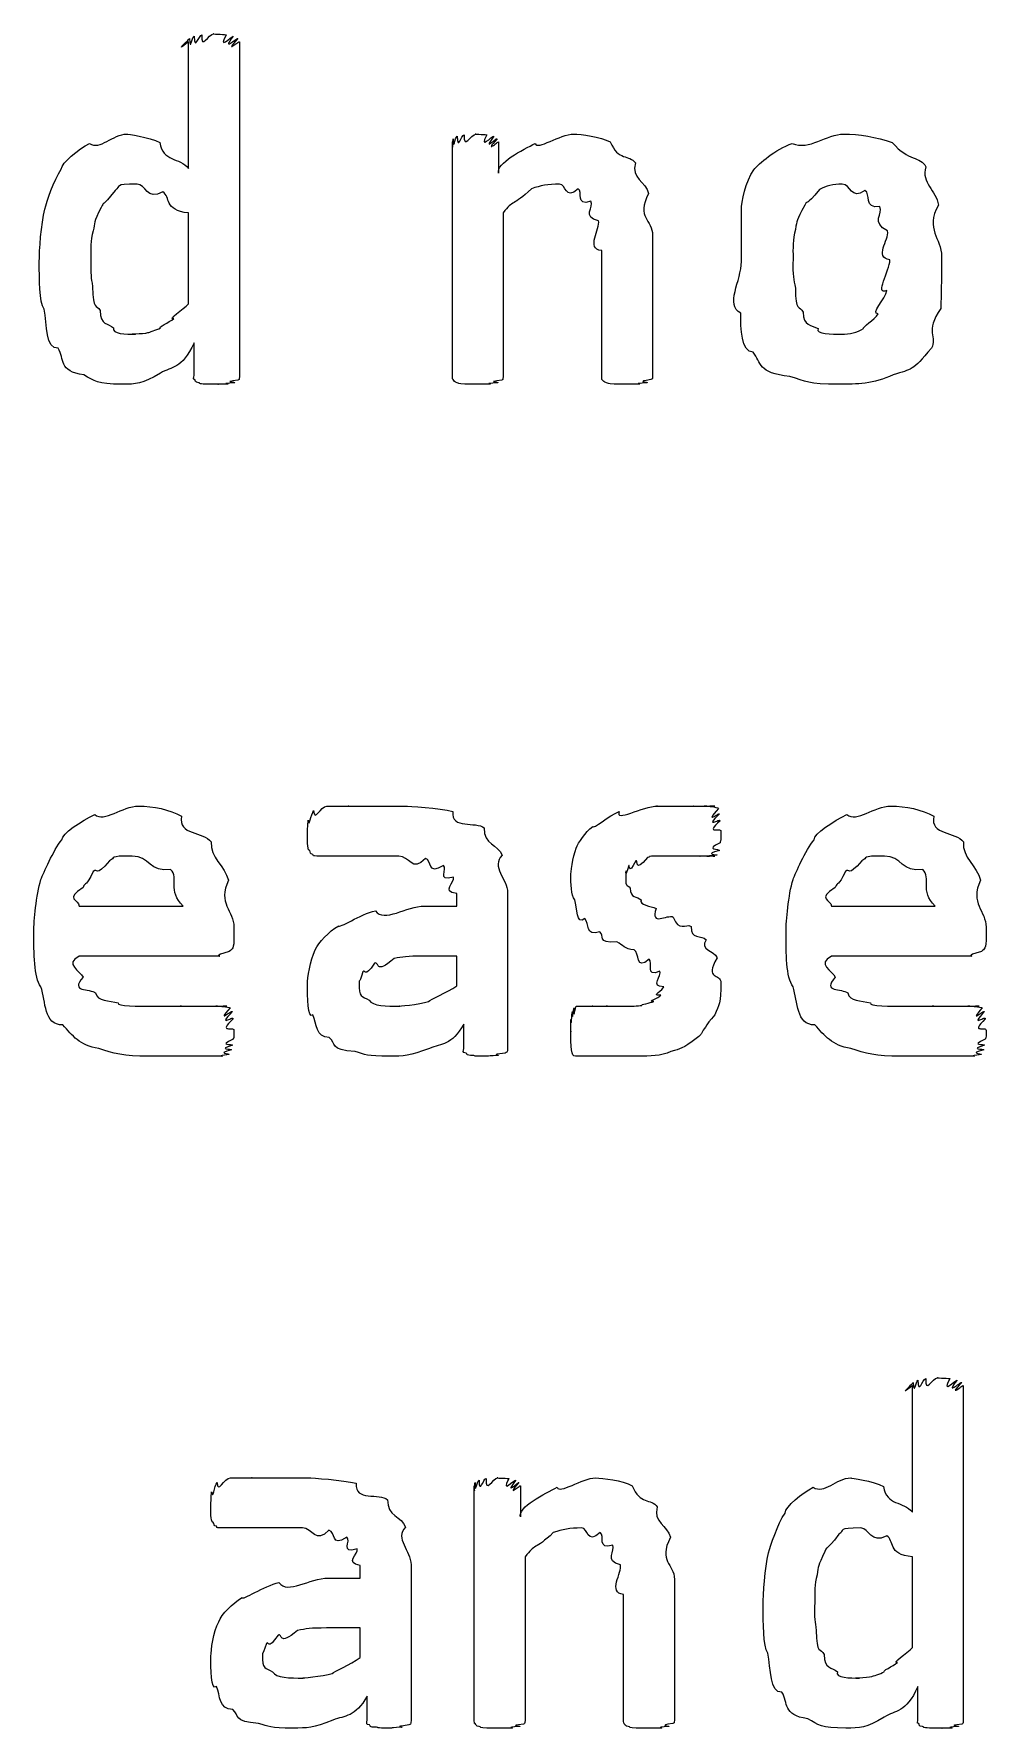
# Model space of a CAD drawing. Header units: millimetres. Extents: x 0 to 216, y 0 to 279.
# Drawn here: x 75.43 to 82.14, y 176.07 to 188.02 of the extents above; entities that cross this region are included whole.
import ezdxf

# ---------------------------------------------------------------- set-up
doc = ezdxf.new("R2010")
doc.units = ezdxf.units.MM
doc.layers.get('0').update_dxf_attribs({"linetype": 'CONTINUOUS'})

msp = doc.modelspace()

# ---------------------------------------------------------------- linework, layer by layer
at = {"color": 0}
for p, q in [((76.5168, 187.069), (76.5168, 187.962)), ((76.8752, 187.962), (76.8752, 185.602)), ((78.3773, 185.602), (78.3773, 187.256)), ((78.7026, 187.256), (78.7026, 187.036)), ((76.5168, 186.115), (76.5168, 186.755)), ((78.7358, 186.755), (78.7358, 185.602)), ((79.7885, 186.595), (79.7885, 185.602)), ((79.43, 185.602), (79.43, 186.49)), ((81.8265, 186.446), (81.8265, 186.446)), ((81.4627, 186.424), (81.4627, 186.424)), ((76.5556, 185.608), (76.5556, 185.839)), ((78.4077, 181.868), (78.4077, 181.956)), ((78.7658, 181.962), (78.7658, 180.865)), ((75.7453, 181.868), (76.4783, 181.868)), ((78.1816, 181.868), (78.4077, 181.868)), ((81.0493, 181.868), (81.7824, 181.868)), ((76.8368, 181.719), (76.8368, 181.659)), ((82.1408, 181.719), (82.1408, 181.659)), ((76.732, 181.515), (75.7453, 181.515)), ((78.4077, 181.515), (78.1706, 181.515)), ((78.4077, 181.306), (78.4077, 181.515)), ((82.036, 181.515), (81.0493, 181.515)), ((80.2707, 181.328), (80.2707, 181.328)), ((78.4571, 180.865), (78.4571, 181.036)), ((81.6211, 177.595), (81.6211, 178.488)), ((81.9796, 178.488), (81.9796, 176.129)), ((78.5315, 176.129), (78.5315, 177.782)), ((78.8568, 177.782), (78.8568, 177.562)), ((78.8899, 177.28), (78.8899, 176.129)), ((81.6211, 176.641), (81.6211, 177.28)), ((77.501, 177.131), (77.7268, 177.131)), ((77.7268, 177.131), (77.7268, 177.22)), ((78.0852, 177.225), (78.0852, 176.129)), ((79.5845, 176.129), (79.5845, 177.016)), ((79.9426, 177.121), (79.9426, 176.129)), ((77.7268, 176.779), (77.4898, 176.779)), ((77.7268, 176.57), (77.7268, 176.779)), ((77.7766, 176.129), (77.7766, 176.299)), ((81.6599, 176.134), (81.6599, 176.366))]:
    msp.add_line(p, q, dxfattribs=at)
for points in [[(76.5224, 187.984), (76.5295, 187.885), (76.5404, 187.996), (76.5556, 188)], [(76.5556, 188), (76.5584, 187.891), (76.5888, 188.007), (76.6106, 188.011)], [(76.6106, 188.011), (76.6025, 187.898), (76.6604, 188.017), (76.6932, 188.017)], [(76.6932, 188.017), (76.6727, 188.017), (76.7595, 188.014), (76.7814, 188.011)], [(76.7814, 188.011), (76.7168, 187.891), (76.8202, 188.003), (76.8311, 188)], [(76.8311, 188), (76.7429, 187.885), (76.8558, 187.991), (76.8643, 187.984)], [(76.5168, 187.962), (76.4011, 187.869), (76.5182, 187.976), (76.5224, 187.984)], [(76.8643, 187.984), (76.7567, 187.869), (76.8752, 187.968), (76.8752, 187.962)], [(75.8169, 187.245), (75.8941, 187.193), (75.9823, 187.311), (76.0815, 187.311)], [(76.0815, 187.311), (76.0772, 187.311), (76.2427, 187.29), (76.3129, 187.251)], [(78.383, 187.278), (78.384, 187.179), (78.3953, 187.29), (78.4105, 187.295)], [(78.4105, 187.295), (78.413, 187.19), (78.4408, 187.306), (78.4599, 187.306)], [(78.4599, 187.306), (78.4546, 187.193), (78.5096, 187.311), (78.5428, 187.311)], [(78.5428, 187.311), (78.5163, 187.311), (78.5978, 187.308), (78.6197, 187.306)], [(78.6197, 187.306), (78.5604, 187.19), (78.6585, 187.302), (78.6694, 187.295)], [(78.6694, 187.295), (78.5827, 187.179), (78.6874, 187.285), (78.6917, 187.278)], [(78.9615, 187.245), (78.9725, 187.193), (79.1393, 187.311), (79.2318, 187.311)], [(79.2318, 187.311), (79.284, 187.311), (79.4205, 187.292), (79.4907, 187.256)], [(80.7738, 187.245), (80.8923, 187.193), (81.0161, 187.311), (81.1375, 187.311)], [(81.1375, 187.311), (81.2451, 187.311), (81.365, 187.29), (81.4793, 187.251)], [(75.6186, 187.063), (75.6211, 187.109), (75.7396, 187.204), (75.8169, 187.245)], [(76.3129, 187.251), (76.3351, 187.113), (76.4508, 187.149), (76.5168, 187.069)], [(78.3773, 187.256), (78.3773, 187.164), (78.3788, 187.27), (78.383, 187.278)], [(78.6917, 187.278), (78.5936, 187.164), (78.7026, 187.263), (78.7026, 187.256)], [(78.7026, 187.036), (78.6818, 187.105), (78.8762, 187.201), (78.9615, 187.245)], [(79.4907, 187.256), (79.5457, 187.12), (79.623, 187.169), (79.6671, 187.107)], [(80.5035, 187.058), (80.5367, 187.105), (80.6552, 187.201), (80.7738, 187.245)], [(81.4793, 187.251), (81.595, 187.115), (81.6751, 187.157), (81.7164, 187.08)], [(75.5026, 186.782), (75.5153, 186.833), (75.5661, 186.986), (75.6186, 187.063)], [(79.6671, 187.107), (79.6339, 186.998), (79.7415, 186.976), (79.7609, 186.892)], [(80.4153, 186.776), (80.4153, 186.829), (80.4443, 186.98), (80.5035, 187.058)], [(81.7164, 187.08), (81.679, 186.965), (81.7894, 186.916), (81.8046, 186.81)], [(76.1531, 186.958), (75.9823, 186.958), (76.043, 186.943), (75.9989, 186.914)], [(76.3351, 186.903), (76.2208, 186.84), (76.2152, 186.958), (76.1531, 186.958)], [(78.934, 186.925), (78.8031, 186.8), (78.8046, 186.849), (78.7358, 186.755)], [(79.1326, 186.958), (79.0497, 186.958), (79.0004, 186.948), (78.934, 186.925)], [(79.2649, 186.925), (79.1669, 186.84), (79.1834, 186.958), (79.1326, 186.958)], [(79.3531, 186.837), (79.2399, 186.8), (79.3006, 186.906), (79.2649, 186.925)], [(81.1265, 186.958), (81.0616, 186.958), (81.0108, 186.945), (80.9667, 186.92)], [(81.2864, 186.914), (81.1872, 186.84), (81.1886, 186.958), (81.1265, 186.958)], [(75.9989, 186.914), (75.897, 186.782), (75.9245, 186.844), (75.8994, 186.793)], [(76.5168, 186.755), (76.3379, 186.771), (76.393, 186.87), (76.3351, 186.903)], [(79.4082, 186.7), (79.2882, 186.723), (79.3778, 186.8), (79.3531, 186.837)], [(79.7609, 186.892), (79.6699, 186.716), (79.7885, 186.712), (79.7885, 186.595)], [(80.862, 186.81), (80.8013, 186.694), (80.8094, 186.705), (80.7956, 186.639)], [(80.9667, 186.92), (80.8591, 186.789), (80.8909, 186.857), (80.862, 186.81)], [(81.3911, 186.799), (81.2754, 186.785), (81.3304, 186.888), (81.2864, 186.914)], [(81.8046, 186.81), (81.7079, 186.635), (81.8265, 186.581), (81.8265, 186.446)], [(75.4641, 186.407), (75.4641, 186.495), (75.4765, 186.672), (75.5026, 186.782)], [(75.8994, 186.793), (75.8458, 186.683), (75.8553, 186.69), (75.8444, 186.628)], [(79.43, 186.49), (79.3143, 186.498), (79.4219, 186.647), (79.4082, 186.7)], [(80.4153, 186.413), (80.4153, 186.491), (80.4153, 186.666), (80.4153, 186.776)], [(81.4462, 186.628), (81.3262, 186.686), (81.4158, 186.75), (81.3911, 186.799)], [(75.8444, 186.628), (75.8239, 186.557), (75.8278, 186.502), (75.8278, 186.44)], [(80.7956, 186.639), (80.7752, 186.564), (80.7791, 186.508), (80.7791, 186.435)], [(81.4627, 186.424), (81.3484, 186.44), (81.4571, 186.564), (81.4462, 186.628)], [(81.8265, 186.446), (81.8265, 186.249), (81.8236, 186.192), (81.8212, 186.082)], [(75.4973, 186.077), (75.4641, 186.123), (75.4641, 186.293), (75.4641, 186.407)], [(75.8278, 186.44), (75.8239, 186.308), (75.8306, 186.303), (75.8391, 186.236)], [(80.4101, 186.049), (80.2968, 186.105), (80.4153, 186.276), (80.4153, 186.413)], [(80.7791, 186.435), (80.7752, 186.3), (80.7847, 186.291), (80.7956, 186.225)], [(81.4405, 186.209), (81.3484, 186.171), (81.4627, 186.347), (81.4627, 186.424)], [(75.8391, 186.236), (75.8416, 186.061), (75.868, 186.116), (75.8941, 186.066)], [(80.7956, 186.225), (80.797, 186.054), (80.8246, 186.105), (80.851, 186.054)], [(81.3802, 186.043), (81.3223, 186.043), (81.4296, 186.145), (81.4405, 186.209)], [(76.4124, 186.01), (76.364, 186.002), (76.4798, 186.074), (76.5168, 186.115)], [(75.5964, 185.801), (75.5082, 185.793), (75.5191, 185.969), (75.4973, 186.077)], [(75.8941, 186.066), (75.8941, 185.962), (75.9506, 185.977), (75.9876, 185.944)], [(76.3185, 185.944), (76.2977, 185.947), (76.3792, 185.984), (76.4124, 186.01)], [(80.4982, 185.773), (80.4115, 185.775), (80.4101, 185.941), (80.4101, 186.049)], [(80.851, 186.054), (80.8482, 185.955), (80.9113, 185.968), (80.9554, 185.939)], [(81.2754, 185.939), (81.2669, 185.951), (81.3537, 185.999), (81.3802, 186.043)], [(81.8212, 186.082), (81.7051, 185.914), (81.7989, 185.881), (81.7548, 185.801)], [(75.9876, 185.944), (75.9714, 185.9), (76.0786, 185.9), (76.1421, 185.9)], [(76.1421, 185.9), (76.0621, 185.9), (76.2, 185.903), (76.2303, 185.911)], [(76.2303, 185.911), (76.2385, 185.914), (76.2882, 185.929), (76.3185, 185.944)], [(80.9554, 185.939), (80.9364, 185.9), (81.0549, 185.9), (81.1209, 185.9)], [(81.1209, 185.9), (81.1788, 185.9), (81.2313, 185.912), (81.2754, 185.939)], [(75.7784, 185.613), (75.5992, 185.638), (75.6433, 185.724), (75.5964, 185.801)], [(76.5556, 185.839), (76.4674, 185.649), (76.3986, 185.675), (76.3185, 185.625)], [(80.7572, 185.602), (80.5286, 185.625), (80.5561, 185.699), (80.4982, 185.773)], [(81.7548, 185.801), (81.6169, 185.636), (81.6197, 185.657), (81.4846, 185.613)], [(76.0483, 185.547), (75.868, 185.547), (75.8553, 185.569), (75.7784, 185.613)], [(76.3185, 185.625), (76.1877, 185.547), (76.1478, 185.547), (76.0483, 185.547)], [(81.4846, 185.613), (81.3484, 185.547), (81.2257, 185.547), (81.1043, 185.547)], [(76.5609, 185.581), (76.5447, 185.576), (76.5556, 185.597), (76.5556, 185.608)], [(76.5888, 185.558), (76.5556, 185.561), (76.5679, 185.572), (76.5609, 185.581)], [(76.6382, 185.547), (76.5803, 185.55), (76.6025, 185.554), (76.5888, 185.558)], [(76.7211, 185.547), (76.6216, 185.547), (76.6604, 185.547), (76.6382, 185.547)], [(76.7927, 185.547), (76.6794, 185.547), (76.7457, 185.547), (76.7211, 185.547)], [(76.8421, 185.558), (76.7235, 185.55), (76.8145, 185.55), (76.7927, 185.547)], [(76.8643, 185.575), (76.7457, 185.561), (76.8533, 185.565), (76.8421, 185.558)], [(76.8752, 185.602), (76.8752, 185.572), (76.871, 185.582), (76.8643, 185.575)], [(78.383, 185.581), (78.3773, 185.576), (78.3773, 185.594), (78.3773, 185.602)], [(78.4105, 185.558), (78.3883, 185.561), (78.3897, 185.572), (78.383, 185.581)], [(78.4655, 185.547), (78.413, 185.55), (78.4243, 185.554), (78.4105, 185.558)], [(78.5537, 185.547), (78.4613, 185.547), (78.4902, 185.547), (78.4655, 185.547)], [(78.6419, 185.547), (78.5315, 185.547), (78.5894, 185.547), (78.5537, 185.547)], [(78.697, 185.558), (78.5784, 185.55), (78.6666, 185.55), (78.6419, 185.547)], [(78.7245, 185.575), (78.6045, 185.561), (78.7107, 185.565), (78.697, 185.558)], [(78.7358, 185.602), (78.7329, 185.572), (78.7315, 185.582), (78.7245, 185.575)], [(79.4357, 185.575), (79.4314, 185.572), (79.43, 185.591), (79.43, 185.602)], [(79.4632, 185.558), (79.4424, 185.561), (79.4424, 185.571), (79.4357, 185.575)], [(79.5182, 185.547), (79.4688, 185.55), (79.477, 185.554), (79.4632, 185.558)], [(79.6121, 185.547), (79.5154, 185.547), (79.5433, 185.547), (79.5182, 185.547)], [(79.6946, 185.547), (79.586, 185.547), (79.6452, 185.547), (79.6121, 185.547)], [(79.75, 185.558), (79.6339, 185.55), (79.7197, 185.55), (79.6946, 185.547)], [(79.7775, 185.581), (79.659, 185.561), (79.7638, 185.565), (79.75, 185.558)], [(79.7885, 185.602), (79.7885, 185.576), (79.7842, 185.587), (79.7775, 185.581)], [(81.1043, 185.547), (80.8785, 185.547), (80.8743, 185.565), (80.7572, 185.602)], [(75.6239, 182.336), (75.6197, 182.375), (75.7633, 182.471), (75.8553, 182.513)], [(75.8553, 182.513), (75.9217, 182.455), (76.0497, 182.573), (76.164, 182.573)], [(76.164, 182.573), (76.2702, 182.573), (76.382, 182.549), (76.4674, 182.502)], [(77.3603, 182.474), (77.3659, 182.411), (77.3797, 182.518), (77.3987, 182.541)], [(77.3987, 182.541), (77.4016, 182.455), (77.4485, 182.573), (77.4926, 182.573)], [(77.4926, 182.573), (77.4898, 182.573), (77.5878, 182.573), (77.6471, 182.573)], [(77.6471, 182.573), (77.6083, 182.573), (77.7681, 182.573), (77.8344, 182.573)], [(77.8344, 182.573), (77.8619, 182.573), (77.9734, 182.573), (78.044, 182.573)], [(78.044, 182.573), (78.063, 182.573), (78.2877, 182.56), (78.3802, 182.535)], [(78.3802, 182.535), (78.365, 182.404), (78.5453, 182.47), (78.6007, 182.419)], [(79.3669, 182.43), (79.3669, 182.404), (79.4798, 182.509), (79.5542, 182.535)], [(79.5542, 182.535), (79.5168, 182.455), (79.7207, 182.573), (79.8241, 182.573)], [(79.8241, 182.573), (79.7814, 182.573), (79.9123, 182.573), (79.9564, 182.573)], [(79.9564, 182.573), (79.9867, 182.573), (80.0407, 182.573), (80.0777, 182.573)], [(80.0777, 182.573), (80.0612, 182.573), (80.1455, 182.573), (80.1716, 182.573)], [(80.1716, 182.573), (80.1123, 182.573), (80.2157, 182.573), (80.2266, 182.573)], [(80.2266, 182.573), (80.1384, 182.573), (80.2499, 182.568), (80.2541, 182.557)], [(80.2541, 182.557), (80.1455, 182.433), (80.2598, 182.532), (80.2598, 182.518)], [(80.2598, 182.518), (80.1494, 182.408), (80.2651, 182.491), (80.2651, 182.469)], [(80.9279, 182.336), (80.924, 182.375), (81.0673, 182.471), (81.1597, 182.513)], [(81.1597, 182.513), (81.2257, 182.455), (81.3537, 182.573), (81.4684, 182.573)], [(81.4684, 182.573), (81.5742, 182.573), (81.686, 182.549), (81.7714, 182.502)], [(76.4674, 182.502), (76.4399, 182.364), (76.6216, 182.397), (76.677, 182.32)], [(77.3546, 182.375), (77.3546, 182.367), (77.3561, 182.452), (77.3603, 182.474)], [(78.6007, 182.419), (78.5964, 182.301), (78.7012, 182.304), (78.7273, 182.226)], [(79.2508, 182.276), (79.2635, 182.316), (79.3143, 182.386), (79.3669, 182.43)], [(80.2651, 182.469), (80.1522, 182.367), (80.2707, 182.426), (80.2707, 182.397)], [(80.2707, 182.397), (80.2707, 182.309), (80.2679, 182.339), (80.2651, 182.314)], [(81.7714, 182.502), (81.7439, 182.364), (81.9256, 182.397), (81.981, 182.32)], [(75.475, 182.056), (75.4944, 182.102), (75.5608, 182.259), (75.6239, 182.336)], [(76.677, 182.32), (76.6671, 182.21), (76.7719, 182.152), (76.798, 182.05)], [(77.3546, 182.309), (77.3546, 182.301), (77.3546, 182.353), (77.3546, 182.375)], [(77.3712, 182.259), (77.3575, 182.261), (77.3575, 182.29), (77.3546, 182.309)], [(79.2124, 182.094), (79.2124, 182.084), (79.2247, 182.221), (79.2508, 182.276)], [(80.2651, 182.314), (80.1494, 182.261), (80.2626, 182.273), (80.2598, 182.259)], [(80.7791, 182.056), (80.7985, 182.102), (80.8648, 182.259), (80.9279, 182.336)], [(81.981, 182.32), (81.9711, 182.21), (82.0759, 182.152), (82.102, 182.05)], [(75.9601, 182.188), (75.8553, 182.062), (75.8776, 182.144), (75.8444, 182.111)], [(76.1199, 182.221), (75.9464, 182.221), (76.007, 182.21), (75.9601, 182.188)], [(76.3901, 182.127), (76.2441, 182.102), (76.2413, 182.221), (76.1199, 182.221)], [(77.3934, 182.232), (77.3726, 182.234), (77.3783, 182.248), (77.3712, 182.259)], [(77.421, 182.221), (77.3878, 182.221), (77.4001, 182.223), (77.3934, 182.232)], [(77.4926, 182.221), (77.4129, 182.221), (77.4347, 182.221), (77.421, 182.221)], [(77.6139, 182.221), (77.4788, 182.221), (77.5257, 182.221), (77.4926, 182.221)], [(77.7794, 182.221), (77.6922, 182.221), (77.6609, 182.221), (77.6139, 182.221)], [(77.9999, 182.221), (77.8207, 182.221), (77.8454, 182.221), (77.7794, 182.221)], [(78.1872, 182.204), (78.0934, 182.102), (78.0729, 182.221), (77.9999, 182.221)], [(78.3138, 182.155), (78.1953, 182.08), (78.238, 182.193), (78.1872, 182.204)], [(78.3855, 182.072), (78.2616, 182.036), (78.347, 182.132), (78.3138, 182.155)], [(78.7273, 182.226), (78.6476, 182.146), (78.7658, 182.061), (78.7658, 181.962)], [(79.6202, 182.155), (79.5898, 182.047), (79.6036, 182.13), (79.6036, 182.116)], [(79.6699, 182.188), (79.6121, 182.073), (79.6315, 182.168), (79.6202, 182.155)], [(79.7525, 182.21), (79.6562, 182.091), (79.6918, 182.199), (79.6699, 182.188)], [(79.8738, 182.221), (79.7264, 182.221), (79.7885, 182.217), (79.7525, 182.21)], [(80.0118, 182.221), (79.9402, 182.221), (79.925, 182.221), (79.8738, 182.221)], [(80.1165, 182.221), (80.0199, 182.221), (80.0516, 182.221), (80.0118, 182.221)], [(80.1882, 182.221), (80.0791, 182.221), (80.1455, 182.221), (80.1165, 182.221)], [(80.2266, 182.221), (80.1165, 182.221), (80.2058, 182.221), (80.1882, 182.221)], [(80.2432, 182.226), (80.1303, 182.221), (80.2337, 182.221), (80.2266, 182.221)], [(80.2598, 182.259), (80.1412, 182.232), (80.2499, 182.233), (80.2432, 182.226)], [(81.2641, 182.188), (81.1597, 182.062), (81.1816, 182.144), (81.1484, 182.111)], [(81.4243, 182.221), (81.2504, 182.221), (81.311, 182.21), (81.2641, 182.188)], [(81.6942, 182.127), (81.5481, 182.102), (81.5453, 182.221), (81.4243, 182.221)], [(75.4257, 181.686), (75.4257, 181.765), (75.4422, 181.945), (75.475, 182.056)], [(75.8444, 182.111), (75.7922, 182), (75.7908, 182.044), (75.7728, 182)], [(76.4783, 181.868), (76.3655, 181.978), (76.4522, 182.064), (76.3901, 182.127)], [(76.798, 182.05), (76.7182, 181.886), (76.8368, 181.836), (76.8368, 181.719)], [(78.4077, 181.956), (78.292, 181.97), (78.3992, 182.039), (78.3855, 182.072)], [(79.2399, 181.912), (79.2124, 181.948), (79.2124, 182.024), (79.2124, 182.094)], [(79.6036, 182.116), (79.5898, 181.985), (79.6121, 182.028), (79.6315, 181.995)], [(80.7297, 181.686), (80.7297, 181.765), (80.7462, 181.945), (80.7791, 182.056)], [(81.1484, 182.111), (81.0962, 182), (81.0948, 182.044), (81.0768, 182)], [(81.7824, 181.868), (81.6695, 181.978), (81.7563, 182.064), (81.6942, 182.127)], [(82.102, 182.05), (82.0222, 181.886), (82.1408, 181.836), (82.1408, 181.719)], [(75.7728, 182), (75.6377, 181.915), (75.7453, 181.915), (75.7453, 181.868)], [(79.3115, 181.78), (79.2484, 181.727), (79.2579, 181.86), (79.2399, 181.912)], [(79.6315, 181.995), (79.6315, 181.923), (79.678, 181.937), (79.7084, 181.912)], [(79.7084, 181.912), (79.6932, 181.875), (79.7761, 181.869), (79.8132, 181.851)], [(81.0768, 182), (80.9417, 181.915), (81.0493, 181.915), (81.0493, 181.868)], [(77.5751, 181.73), (77.5712, 181.705), (77.7311, 181.813), (77.8344, 181.835)], [(77.8344, 181.835), (77.8951, 181.749), (78.0521, 181.868), (78.1816, 181.868)], [(79.8132, 181.851), (79.7705, 181.72), (79.8932, 181.813), (79.9345, 181.791)], [(79.9345, 181.791), (79.973, 181.681), (80.0199, 181.749), (80.0612, 181.725)], [(75.475, 181.3), (75.4257, 181.364), (75.4257, 181.539), (75.4257, 181.686)], [(77.41, 181.559), (77.4319, 181.615), (77.5049, 181.686), (77.5751, 181.73)], [(79.4163, 181.686), (79.3115, 181.654), (79.3447, 181.743), (79.3115, 181.78)], [(79.5376, 181.615), (79.3888, 181.603), (79.4561, 181.66), (79.4163, 181.686)], [(80.0612, 181.725), (80.053, 181.628), (80.1356, 181.667), (80.1659, 181.631)], [(80.7791, 181.3), (80.7297, 181.364), (80.7297, 181.539), (80.7297, 181.686)], [(76.8368, 181.659), (76.8368, 181.559), (76.8255, 181.57), (76.8036, 181.548)], [(77.3546, 181.317), (77.3546, 181.357), (77.3726, 181.489), (77.41, 181.559)], [(79.659, 181.559), (79.5898, 181.562), (79.5817, 181.595), (79.5376, 181.615)], [(79.7638, 181.493), (79.6671, 181.408), (79.6989, 181.54), (79.659, 181.559)], [(80.1659, 181.631), (80.1165, 181.559), (80.2238, 181.555), (80.2432, 181.504)], [(82.1408, 181.659), (82.1408, 181.559), (82.1298, 181.57), (82.1076, 181.548)], [(75.7453, 181.515), (75.6377, 181.46), (75.7534, 181.41), (75.7728, 181.366)], [(76.8036, 181.548), (76.6741, 181.515), (76.7567, 181.515), (76.732, 181.515)], [(77.8288, 181.466), (77.7515, 181.35), (77.7642, 181.43), (77.7462, 181.405)], [(77.9667, 181.499), (77.8245, 181.379), (77.8648, 181.479), (77.8288, 181.466)], [(78.1706, 181.515), (78.0563, 181.515), (78.0246, 181.51), (77.9667, 181.499)], [(79.8407, 181.41), (79.7306, 181.361), (79.7966, 181.471), (79.7638, 181.493)], [(80.2432, 181.504), (80.1522, 181.342), (80.2707, 181.397), (80.2707, 181.328)], [(81.0493, 181.515), (80.9417, 181.46), (81.0578, 181.41), (81.0768, 181.366)], [(82.1076, 181.548), (81.9781, 181.515), (82.0607, 181.515), (82.036, 181.515)], [(75.7728, 181.366), (75.6751, 181.258), (75.8197, 181.289), (75.861, 181.256)], [(77.3934, 181.102), (77.3546, 181.066), (77.3546, 181.235), (77.3546, 181.317)], [(77.7462, 181.405), (77.7145, 181.302), (77.7187, 181.357), (77.7187, 181.328)], [(77.7187, 181.328), (77.7145, 181.22), (77.742, 181.235), (77.7903, 181.206)], [(79.8682, 181.3), (79.7662, 181.297), (79.8587, 181.38), (79.8407, 181.41)], [(80.2707, 181.328), (80.2707, 181.187), (80.2555, 181.168), (80.2266, 181.102)], [(81.0768, 181.366), (80.9791, 181.258), (81.1237, 181.289), (81.165, 181.256)], [(75.6296, 181.03), (75.4944, 181.03), (75.511, 181.193), (75.475, 181.3)], [(75.861, 181.256), (75.8733, 181.195), (75.9548, 181.203), (76.0208, 181.185)], [(77.7903, 181.206), (77.8136, 181.162), (77.9127, 181.162), (78.0052, 181.162)], [(78.0052, 181.162), (77.9791, 181.162), (78.1459, 181.174), (78.2091, 181.195)], [(78.2091, 181.195), (78.2214, 181.209), (78.3375, 181.258), (78.4077, 181.306)], [(79.714, 181.168), (79.6974, 181.174), (79.7747, 181.185), (79.7966, 181.195)], [(79.7966, 181.195), (79.7415, 181.195), (79.8354, 181.22), (79.8463, 181.24)], [(79.8463, 181.24), (79.7662, 181.231), (79.8682, 181.278), (79.8682, 181.3)], [(80.9336, 181.03), (80.7985, 181.03), (80.815, 181.193), (80.7791, 181.3)], [(81.165, 181.256), (81.1773, 181.195), (81.2588, 181.203), (81.3248, 181.185)], [(76.0208, 181.185), (76.0056, 181.162), (76.1668, 181.162), (76.2635, 181.162)], [(76.2635, 181.162), (76.2963, 181.162), (76.4081, 181.162), (76.4674, 181.162)], [(76.4674, 181.162), (76.4134, 181.162), (76.575, 181.162), (76.6163, 181.162)], [(76.6163, 181.162), (76.6163, 181.162), (76.6946, 181.162), (76.7211, 181.162)], [(76.7211, 181.162), (76.6713, 181.162), (76.7719, 181.162), (76.787, 181.162)], [(76.787, 181.162), (76.696, 181.162), (76.805, 181.158), (76.8092, 181.151)], [(76.8092, 181.151), (76.7073, 181.033), (76.8216, 181.138), (76.8255, 181.124)], [(76.8255, 181.124), (76.7154, 181.008), (76.8311, 181.096), (76.8311, 181.074)], [(76.8311, 181.074), (76.7182, 180.964), (76.8368, 181.025), (76.8368, 180.992)], [(77.5092, 180.942), (77.41, 180.942), (77.4224, 181.038), (77.3934, 181.102)], [(79.2124, 181.069), (79.2152, 181.004), (79.2194, 181.109), (79.2233, 181.124)], [(79.2233, 181.124), (79.2233, 181.033), (79.2304, 181.147), (79.2346, 181.151)], [(79.2346, 181.151), (79.2304, 181.044), (79.2427, 181.162), (79.2508, 181.162)], [(79.2508, 181.162), (79.2484, 181.162), (79.2759, 181.162), (79.2949, 181.162)], [(79.2949, 181.162), (79.2896, 181.162), (79.3404, 181.162), (79.3669, 181.162)], [(79.3669, 181.162), (79.3447, 181.162), (79.43, 181.162), (79.4713, 181.162)], [(79.4713, 181.162), (79.4247, 181.162), (79.557, 181.162), (79.6092, 181.162)], [(79.6092, 181.162), (79.6339, 181.162), (79.6837, 181.164), (79.714, 181.168)], [(80.2266, 181.102), (80.0971, 180.942), (80.1606, 180.986), (80.1053, 180.942)], [(81.3248, 181.185), (81.3096, 181.162), (81.4709, 181.162), (81.5675, 181.162)], [(81.5675, 181.162), (81.6007, 181.162), (81.7122, 181.162), (81.7714, 181.162)], [(81.7714, 181.162), (81.7178, 181.162), (81.879, 181.162), (81.9203, 181.162)], [(81.9203, 181.162), (81.9203, 181.162), (81.999, 181.162), (82.0251, 181.162)], [(82.0251, 181.162), (81.9753, 181.162), (82.0759, 181.162), (82.091, 181.162)], [(82.091, 181.162), (82, 181.162), (82.109, 181.158), (82.1133, 181.151)], [(82.1133, 181.151), (82.0113, 181.033), (82.1256, 181.138), (82.1298, 181.124)], [(82.1298, 181.124), (82.0194, 181.008), (82.1351, 181.096), (82.1351, 181.074)], [(82.1351, 181.074), (82.0222, 180.964), (82.1408, 181.025), (82.1408, 180.992)], [(75.8832, 180.865), (75.7481, 180.883), (75.6984, 180.956), (75.6296, 181.03)], [(76.8368, 180.992), (76.8368, 180.909), (76.8339, 180.949), (76.8311, 180.931)], [(78.4571, 181.036), (78.3689, 180.883), (78.3029, 180.901), (78.2147, 180.865)], [(79.2124, 180.986), (79.2124, 180.96), (79.2124, 181.047), (79.2124, 181.069)], [(79.218, 180.854), (79.2124, 180.872), (79.2124, 180.931), (79.2124, 180.986)], [(81.1872, 180.865), (81.0521, 180.883), (81.0024, 180.956), (80.9336, 181.03)], [(82.1408, 180.992), (82.1408, 180.909), (82.138, 180.949), (82.1351, 180.931)], [(76.2303, 180.81), (76.0649, 180.81), (75.9823, 180.828), (75.8832, 180.865)], [(76.8202, 180.854), (76.7045, 180.828), (76.8103, 180.832), (76.8036, 180.821)], [(76.8255, 180.887), (76.7112, 180.85), (76.823, 180.865), (76.8202, 180.854)], [(76.8311, 180.931), (76.7154, 180.876), (76.8283, 180.901), (76.8255, 180.887)], [(77.6912, 180.843), (77.5092, 180.854), (77.56, 180.898), (77.5092, 180.942)], [(77.9336, 180.81), (77.7695, 180.81), (77.7642, 180.821), (77.6912, 180.843)], [(78.2147, 180.865), (78.0743, 180.81), (78.0327, 180.81), (77.9336, 180.81)], [(78.4737, 180.832), (78.4419, 180.832), (78.4571, 180.85), (78.4571, 180.865)], [(78.7658, 180.865), (78.7658, 180.832), (78.7605, 180.838), (78.7495, 180.832)], [(79.2455, 180.81), (79.2233, 180.81), (79.2247, 180.823), (79.218, 180.854)], [(79.9179, 180.843), (79.8477, 180.81), (79.7705, 180.81), (79.6865, 180.81)], [(80.1053, 180.942), (79.991, 180.854), (79.991, 180.865), (79.9179, 180.843)], [(81.5344, 180.81), (81.3689, 180.81), (81.2864, 180.828), (81.1872, 180.865)], [(82.1242, 180.854), (82.0085, 180.828), (82.1147, 180.832), (82.1076, 180.821)], [(82.1298, 180.887), (82.0152, 180.85), (82.127, 180.865), (82.1242, 180.854)], [(82.1351, 180.931), (82.0194, 180.876), (82.1323, 180.901), (82.1298, 180.887)], [(76.4452, 180.81), (76.2744, 180.81), (76.3076, 180.81), (76.2303, 180.81)], [(76.6216, 180.81), (76.5239, 180.81), (76.5115, 180.81), (76.4452, 180.81)], [(76.7486, 180.81), (76.6272, 180.81), (76.6727, 180.81), (76.6216, 180.81)], [(76.8036, 180.821), (76.6932, 180.81), (76.7814, 180.81), (76.7486, 180.81)], [(78.5234, 180.815), (78.4641, 180.817), (78.4849, 180.823), (78.4737, 180.832)], [(78.6116, 180.81), (78.5082, 180.81), (78.5453, 180.811), (78.5234, 180.815)], [(78.6998, 180.815), (78.5855, 180.81), (78.6515, 180.81), (78.6116, 180.81)], [(78.7495, 180.832), (78.6253, 180.817), (78.7217, 180.818), (78.6998, 180.815)], [(79.3062, 180.81), (79.2484, 180.81), (79.2593, 180.81), (79.2455, 180.81)], [(79.3997, 180.81), (79.3006, 180.81), (79.3309, 180.81), (79.3062, 180.81)], [(79.532, 180.81), (79.3778, 180.81), (79.4399, 180.81), (79.3997, 180.81)], [(79.6865, 180.81), (79.5898, 180.81), (79.5789, 180.81), (79.532, 180.81)], [(81.7492, 180.81), (81.5785, 180.81), (81.6116, 180.81), (81.5344, 180.81)], [(81.9256, 180.81), (81.8279, 180.81), (81.8155, 180.81), (81.7492, 180.81)], [(82.0526, 180.81), (81.9312, 180.81), (81.9767, 180.81), (81.9256, 180.81)], [(82.1076, 180.821), (81.9976, 180.81), (82.0857, 180.81), (82.0526, 180.81)], [(81.6211, 178.488), (81.5054, 178.395), (81.6225, 178.501), (81.6268, 178.51)], [(81.6268, 178.51), (81.6335, 178.41), (81.6448, 178.522), (81.6599, 178.526)], [(81.6599, 178.526), (81.6624, 178.417), (81.6928, 178.533), (81.715, 178.537)], [(81.715, 178.537), (81.7065, 178.424), (81.7644, 178.543), (81.7975, 178.543)], [(81.7975, 178.543), (81.7771, 178.543), (81.8638, 178.54), (81.8857, 178.537)], [(81.8857, 178.537), (81.8212, 178.417), (81.9245, 178.529), (81.9355, 178.526)], [(81.9355, 178.526), (81.8473, 178.41), (81.9602, 178.516), (81.9686, 178.51)], [(81.9686, 178.51), (81.861, 178.395), (81.9796, 178.495), (81.9796, 178.488)], [(76.6741, 177.639), (76.6741, 177.631), (76.6755, 177.716), (76.6794, 177.738)], [(76.6794, 177.738), (76.6851, 177.675), (76.6988, 177.782), (76.7182, 177.804)], [(76.7182, 177.804), (76.7211, 177.719), (76.7676, 177.837), (76.8117, 177.837)], [(76.8117, 177.837), (76.8092, 177.837), (76.907, 177.837), (76.9662, 177.837)], [(76.9662, 177.837), (76.9278, 177.837), (77.0876, 177.837), (77.1536, 177.837)], [(77.1536, 177.837), (77.1811, 177.837), (77.2929, 177.837), (77.3631, 177.837)], [(77.3631, 177.837), (77.3825, 177.837), (77.6069, 177.823), (77.6993, 177.799)], [(77.6993, 177.799), (77.6841, 177.668), (77.8648, 177.734), (77.9198, 177.683)], [(78.5315, 177.782), (78.5315, 177.69), (78.5329, 177.796), (78.5372, 177.804)], [(78.5372, 177.804), (78.5386, 177.705), (78.5495, 177.817), (78.5647, 177.821)], [(78.5647, 177.821), (78.5675, 177.716), (78.595, 177.832), (78.6144, 177.832)], [(78.6144, 177.832), (78.6088, 177.719), (78.6638, 177.837), (78.697, 177.837)], [(78.697, 177.837), (78.6709, 177.837), (78.752, 177.835), (78.7742, 177.832)], [(78.7742, 177.832), (78.715, 177.716), (78.8127, 177.828), (78.824, 177.821)], [(78.824, 177.821), (78.7368, 177.705), (78.8416, 177.811), (78.8458, 177.804)], [(78.8458, 177.804), (78.7481, 177.69), (78.8568, 177.789), (78.8568, 177.782)], [(78.8568, 177.562), (78.8363, 177.631), (79.0303, 177.727), (79.1161, 177.771)], [(79.1161, 177.771), (79.127, 177.719), (79.2939, 177.837), (79.3859, 177.837)], [(79.3859, 177.837), (79.4385, 177.837), (79.5747, 177.818), (79.6452, 177.782)], [(79.6452, 177.782), (79.7003, 177.646), (79.7775, 177.695), (79.8216, 177.633)], [(80.7226, 177.589), (80.7254, 177.635), (80.844, 177.73), (80.9212, 177.771)], [(80.9212, 177.771), (80.9985, 177.719), (81.0867, 177.837), (81.1858, 177.837)], [(81.1858, 177.837), (81.1816, 177.837), (81.347, 177.817), (81.4172, 177.777)], [(81.4172, 177.777), (81.4395, 177.639), (81.5552, 177.675), (81.6211, 177.595)], [(76.6741, 177.572), (76.6741, 177.564), (76.6741, 177.617), (76.6741, 177.639)], [(77.9198, 177.683), (77.9156, 177.564), (78.0203, 177.567), (78.0464, 177.49)], [(79.8216, 177.633), (79.7885, 177.524), (79.8961, 177.502), (79.9151, 177.418)], [(76.6907, 177.523), (76.677, 177.524), (76.677, 177.553), (76.6741, 177.572)], [(76.7126, 177.496), (76.6921, 177.498), (76.6974, 177.512), (76.6907, 177.523)], [(76.7401, 177.484), (76.7073, 177.484), (76.7196, 177.487), (76.7126, 177.496)], [(78.0464, 177.49), (77.9667, 177.41), (78.0852, 177.324), (78.0852, 177.225)], [(80.6069, 177.308), (80.6192, 177.359), (80.6704, 177.512), (80.7226, 177.589)], [(76.8117, 177.484), (76.732, 177.484), (76.7539, 177.484), (76.7401, 177.484)], [(76.9331, 177.484), (76.798, 177.484), (76.8449, 177.484), (76.8117, 177.484)], [(77.0985, 177.484), (77.0117, 177.484), (76.98, 177.484), (76.9331, 177.484)], [(77.319, 177.484), (77.1398, 177.484), (77.1645, 177.484), (77.0985, 177.484)], [(77.5063, 177.468), (77.4129, 177.366), (77.392, 177.484), (77.319, 177.484)], [(77.6333, 177.418), (77.5148, 177.344), (77.5575, 177.457), (77.5063, 177.468)], [(77.705, 177.336), (77.5808, 177.3), (77.6661, 177.396), (77.6333, 177.418)], [(79.0885, 177.451), (78.9573, 177.326), (78.9587, 177.376), (78.8899, 177.28)], [(79.2868, 177.484), (79.2043, 177.484), (79.1545, 177.473), (79.0885, 177.451)], [(79.4191, 177.451), (79.3214, 177.366), (79.338, 177.484), (79.2868, 177.484)], [(79.5073, 177.363), (79.3944, 177.326), (79.4551, 177.432), (79.4191, 177.451)], [(79.9151, 177.418), (79.8241, 177.242), (79.9426, 177.238), (79.9426, 177.121)], [(81.1029, 177.44), (81.001, 177.308), (81.0288, 177.37), (81.0038, 177.319)], [(81.2574, 177.484), (81.0867, 177.484), (81.147, 177.469), (81.1029, 177.44)], [(81.4395, 177.429), (81.3248, 177.366), (81.3195, 177.484), (81.2574, 177.484)], [(81.6211, 177.28), (81.4419, 177.297), (81.4973, 177.396), (81.4395, 177.429)], [(77.7268, 177.22), (77.6111, 177.234), (77.7187, 177.303), (77.705, 177.336)], [(79.5623, 177.225), (79.4424, 177.249), (79.532, 177.326), (79.5073, 177.363)], [(80.5684, 176.933), (80.5684, 177.021), (80.5808, 177.198), (80.6069, 177.308)], [(81.0038, 177.319), (80.9502, 177.209), (80.9597, 177.216), (80.9487, 177.154)], [(77.1536, 177.099), (77.2142, 177.013), (77.3712, 177.131), (77.501, 177.131)], [(79.5845, 177.016), (79.4688, 177.024), (79.5761, 177.173), (79.5623, 177.225)], [(80.9487, 177.154), (80.9279, 177.084), (80.9322, 177.028), (80.9322, 176.966)], [(76.8946, 176.994), (76.8904, 176.969), (77.0502, 177.076), (77.1536, 177.099)], [(76.7292, 176.823), (76.7514, 176.878), (76.8244, 176.95), (76.8946, 176.994)], [(80.6016, 176.602), (80.5684, 176.649), (80.5684, 176.819), (80.5684, 176.933)], [(80.9322, 176.966), (80.9279, 176.834), (80.935, 176.828), (80.9431, 176.762)], [(76.6741, 176.58), (76.6741, 176.62), (76.6921, 176.753), (76.7292, 176.823)], [(77.4898, 176.779), (77.3755, 176.779), (77.3437, 176.773), (77.2859, 176.762)], [(77.0654, 176.669), (77.0336, 176.565), (77.0378, 176.62), (77.0378, 176.591)], [(77.1483, 176.729), (77.071, 176.614), (77.0834, 176.693), (77.0654, 176.669)], [(77.2859, 176.762), (77.144, 176.643), (77.1839, 176.743), (77.1483, 176.729)], [(80.9431, 176.762), (80.9459, 176.587), (80.972, 176.643), (80.9985, 176.591)], [(76.7126, 176.366), (76.6741, 176.33), (76.6741, 176.499), (76.6741, 176.58)], [(77.0378, 176.591), (77.0336, 176.484), (77.0611, 176.499), (77.1095, 176.47)], [(77.5286, 176.459), (77.5409, 176.473), (77.6566, 176.521), (77.7268, 176.57)], [(80.7007, 176.327), (80.6125, 176.319), (80.6235, 176.495), (80.6016, 176.602)], [(80.9985, 176.591), (80.9985, 176.488), (81.0549, 176.503), (81.092, 176.47)], [(81.4229, 176.47), (81.4021, 176.473), (81.4836, 176.51), (81.5164, 176.536)], [(81.5164, 176.536), (81.4684, 176.528), (81.5841, 176.6), (81.6211, 176.641)], [(77.1095, 176.47), (77.1331, 176.426), (77.2322, 176.426), (77.3247, 176.426)], [(77.3247, 176.426), (77.2982, 176.426), (77.4651, 176.437), (77.5286, 176.459)], [(81.092, 176.47), (81.0754, 176.426), (81.183, 176.426), (81.2465, 176.426)], [(81.2465, 176.426), (81.1664, 176.426), (81.3043, 176.429), (81.3347, 176.437)], [(81.3347, 176.437), (81.3428, 176.44), (81.3925, 176.455), (81.4229, 176.47)], [(76.8283, 176.205), (76.7292, 176.205), (76.7415, 176.302), (76.7126, 176.366)], [(77.7766, 176.299), (77.6884, 176.147), (77.622, 176.164), (77.5339, 176.129)], [(80.8824, 176.139), (80.7036, 176.164), (80.7477, 176.25), (80.7007, 176.327)], [(81.6599, 176.366), (81.5717, 176.175), (81.5026, 176.202), (81.4229, 176.15)], [(77.0103, 176.106), (76.8283, 176.117), (76.8794, 176.161), (76.8283, 176.205)], [(77.2527, 176.073), (77.089, 176.073), (77.0834, 176.084), (77.0103, 176.106)], [(77.5339, 176.129), (77.3934, 176.073), (77.3522, 176.073), (77.2527, 176.073)], [(77.7931, 176.095), (77.7614, 176.095), (77.7766, 176.113), (77.7766, 176.129)], [(77.8425, 176.079), (77.7833, 176.08), (77.8041, 176.087), (77.7931, 176.095)], [(77.9307, 176.073), (77.8274, 176.073), (77.8648, 176.075), (77.8425, 176.079)], [(78.0189, 176.079), (77.9046, 176.073), (77.9709, 176.073), (77.9307, 176.073)], [(78.0687, 176.095), (77.9445, 176.08), (78.0411, 176.082), (78.0189, 176.079)], [(78.0852, 176.129), (78.0852, 176.095), (78.0796, 176.102), (78.0687, 176.095)], [(78.5372, 176.106), (78.5315, 176.102), (78.5315, 176.12), (78.5315, 176.129)], [(78.5647, 176.084), (78.5428, 176.087), (78.5442, 176.098), (78.5372, 176.106)], [(78.6197, 176.073), (78.5675, 176.076), (78.5784, 176.08), (78.5647, 176.084)], [(78.7079, 176.073), (78.6158, 176.073), (78.6447, 176.073), (78.6197, 176.073)], [(78.7961, 176.073), (78.686, 176.073), (78.7439, 176.073), (78.7079, 176.073)], [(78.8515, 176.084), (78.7329, 176.076), (78.8211, 176.076), (78.7961, 176.073)], [(78.879, 176.101), (78.759, 176.087), (78.8652, 176.091), (78.8515, 176.084)], [(78.8899, 176.129), (78.8871, 176.098), (78.8857, 176.108), (78.879, 176.101)], [(79.5898, 176.101), (79.586, 176.098), (79.5845, 176.117), (79.5845, 176.129)], [(79.6177, 176.084), (79.5969, 176.087), (79.5969, 176.097), (79.5898, 176.101)], [(79.6727, 176.073), (79.623, 176.076), (79.6315, 176.08), (79.6177, 176.084)], [(79.7662, 176.073), (79.6699, 176.073), (79.6974, 176.073), (79.6727, 176.073)], [(79.8491, 176.073), (79.7401, 176.073), (79.7994, 176.073), (79.7662, 176.073)], [(79.9042, 176.084), (79.7885, 176.076), (79.8738, 176.076), (79.8491, 176.073)], [(79.9317, 176.106), (79.8132, 176.087), (79.9179, 176.091), (79.9042, 176.084)], [(79.9426, 176.129), (79.9426, 176.102), (79.9387, 176.113), (79.9317, 176.106)], [(81.1526, 176.073), (80.972, 176.073), (80.9597, 176.095), (80.8824, 176.139)], [(81.4229, 176.15), (81.292, 176.073), (81.2518, 176.073), (81.1526, 176.073)], [(81.6652, 176.106), (81.6487, 176.102), (81.6599, 176.123), (81.6599, 176.134)], [(81.6928, 176.084), (81.6599, 176.087), (81.6723, 176.098), (81.6652, 176.106)], [(81.7425, 176.073), (81.6846, 176.076), (81.7065, 176.08), (81.6928, 176.084)], [(81.825, 176.073), (81.7259, 176.073), (81.7644, 176.073), (81.7425, 176.073)], [(81.8967, 176.073), (81.7838, 176.073), (81.8501, 176.073), (81.825, 176.073)], [(81.9464, 176.084), (81.8279, 176.076), (81.9189, 176.076), (81.8967, 176.073)], [(81.9686, 176.101), (81.8501, 176.087), (81.9573, 176.091), (81.9464, 176.084)], [(81.9796, 176.129), (81.9796, 176.098), (81.9753, 176.108), (81.9686, 176.101)]]:
    msp.add_open_spline(points, degree=3, dxfattribs=at)

doc.saveas('drawing.dxf')
